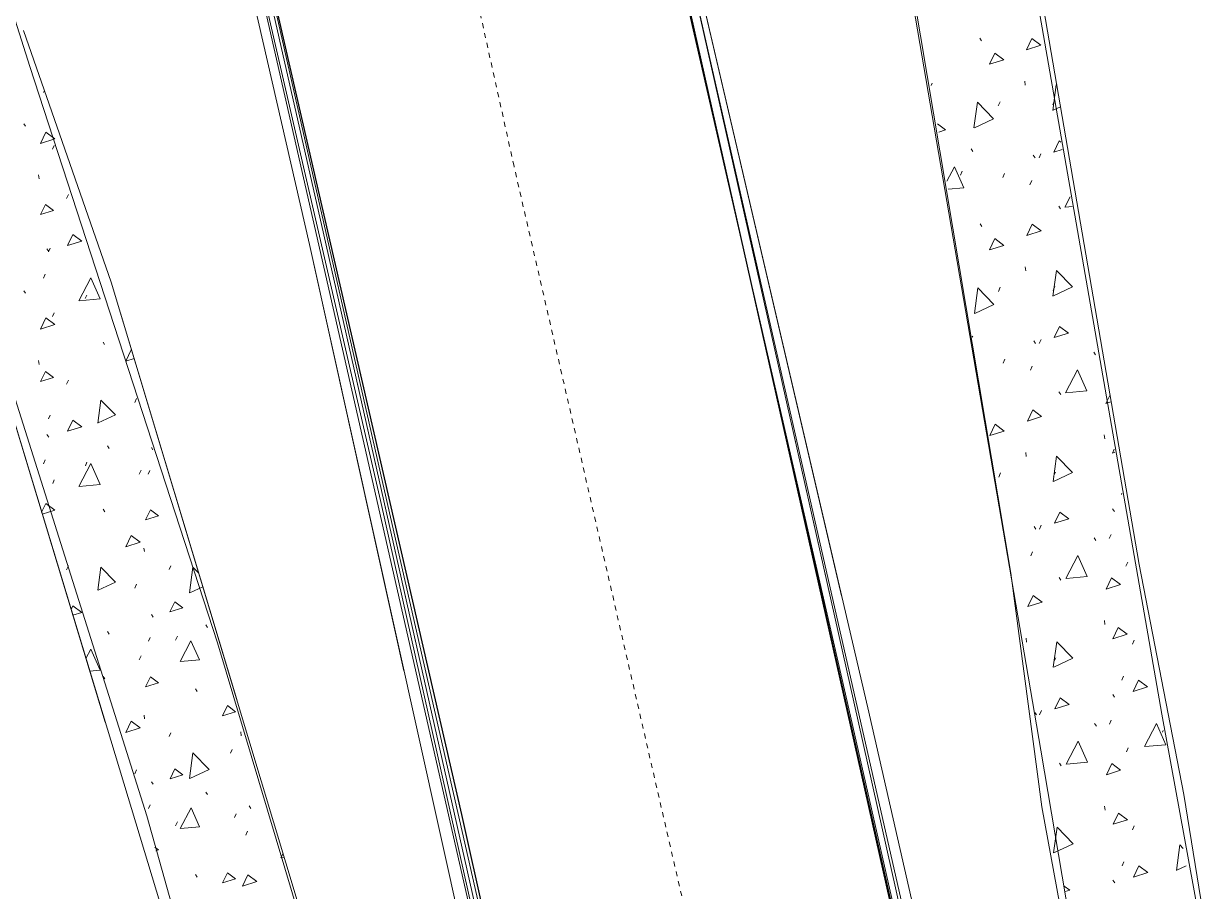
# Model space of a CAD drawing. Header units: metres. Extents: x -703672 to 3951284, y -4124475 to 4104628.
# Drawn here: x 327606.78 to 327630.04, y 4104278.28 to 4104295.46 of the extents above; entities that cross this region are included whole.
import ezdxf

# ---------------------------------------------------------------- set-up
doc = ezdxf.new("R2010")
doc.units = ezdxf.units.M
doc.header["$MEASUREMENT"] = 0
doc.linetypes.add('DGN Style 4', pattern=[0.014126028800000004, 0.007063014400000002, -0.003531507200000001, 0, -0.003531507200000001])
doc.layers.add('ra', color=7, linetype='Continuous')
for name, color, linetype, lineweight in [('V-ANNO-PATT', 9, 'Continuous', 0), ('V-ROAD-ASPH', 9, 'Continuous', 0), ('V-ROAD-CURB', 6, 'Continuous', 0), ('V-SITE-FENC', 251, 'FENCE', 0), ('V-SITE-WALK', 7, 'Continuous', 0), ('V-TOPO-BKLN', 7, 'DGN Style 4', 0)]:
    doc.layers.add(name, color=color, linetype=linetype, lineweight=lineweight)
doc.linetypes.add('FENCE', pattern='A,0.1,-0.01302,[7,dgnlstyle-tsaec.shx,S=0.0001240079365079365,R=0,X=0,Y=0],-0.01302', length=0.12604)

msp = doc.modelspace()

# ---------------------------------------------------------------- linework, layer by layer
at = {"layer": 'ra'}
for p, q in [((327613.0814725194, 4104326.439607608, 12.32), (327624.3579322091, 4104276.154470859, 10.1)), ((327615.4579388199, 4104279.803079179, 10.39), (327605.036328639, 4104325.238098165, 12.36)), ((327624.6202810477, 4104238.965655241, 9.1), (327615.4579388199, 4104279.803079179, 10.39))]:
    msp.add_line(p, q, dxfattribs=at)
at = {"layer": 'V-ANNO-PATT'}
for p, q in [((327625.7061838278, 4104295.1743145, 8.579186820339956), (327625.7415635641, 4104295.12102512, 8.576079363578714)), ((327624.745217316, 4104294.236292591, 8.790682714953043), (327624.7643028511, 4104294.279551543, 8.788538698985661)), ((327626.5996815045, 4104294.322584247, 8.490776537555604), (327626.60870715, 4104294.242700167, 8.49131652514319)), ((327607.1806486414, 4104294.094165166, 8.679124013196798), (327607.1986465233, 4104294.134610567, 8.678971882484333)), ((327607.1806486414, 4104294.094165166, 8.679124013196798), (327607.1986465233, 4104294.134610567, 8.678971882484333)), ((327626.0744225004, 4104293.835487416, 8.684904700858226), (327626.1098147217, 4104293.915480954, 8.680931718200952)), ((327627.1506627251, 4104293.851378157, 8.43517172583698), (327627.1739531479, 4104293.904500174, 8.431352820656997)), ((327606.7895902483, 4104293.480079466, 8.739656757579013), (327606.8215384452, 4104293.432113789, 8.740384691722355)), ((327607.3580683895, 4104292.972975164, 8.75726402129559), (327607.3900374337, 4104293.044878684, 8.759603607636826)), ((327625.5341073957, 4104292.979356579, 8.74090135703208), (327625.5695408199, 4104292.926060884, 8.738625090092661)), ((327626.7660803584, 4104292.857276278, 8.500582030327664), (327626.8015594043, 4104292.803986899, 8.497462843771757)), ((327626.8808133315, 4104292.805570617, 8.630767609687396), (327626.9162056583, 4104292.885464163, 8.626795893648264)), ((327607.0838608869, 4104292.46976996, 8.683360173318839), (327607.092761428, 4104292.389870195, 8.683527650085793)), ((327607.0838608869, 4104292.46976996, 8.683360173318839), (327607.092761428, 4104292.389870195, 8.683527650085793)), ((327625.3244441165, 4104292.457555941, 8.67889467128677), (327625.3596112771, 4104292.53744002, 8.673134925076681)), ((327626.1644152672, 4104292.415902097, 8.695504285769061), (327626.1998075941, 4104292.495795642, 8.69153256972993)), ((327626.7006154146, 4104292.272092903, 8.520079181873783), (327626.7357823411, 4104292.352076963, 8.51431745326154)), ((327607.6375618338, 4104291.99847135, 8.682847938499144), (327607.6730610931, 4104292.078471115, 8.682547327916623)), ((327607.6375618338, 4104291.99847135, 8.682847938499144), (327607.6730610931, 4104292.078471115, 8.682547327916623)), ((327627.2712727311, 4104291.847648003, 8.610411751806062), (327627.3067061553, 4104291.794352308, 8.608135484866644)), ((327625.7147894722, 4104291.49974683, 8.652046046293883), (327625.7501692084, 4104291.44645745, 8.64893858953264)), ((327607.2479708089, 4104291.004174285, 8.686429649806342), (327607.2835710371, 4104290.950874443, 8.686452588518613)), ((327607.2479708089, 4104291.004174285, 8.686429649806342), (327607.2835710371, 4104290.950874443, 8.686452588518613)), ((327607.2793916586, 4104290.943118083, 8.726607662039257), (327607.3113606508, 4104291.015111595, 8.728948455429602)), ((327607.1806753664, 4104290.418876013, 8.688053051113172), (327607.2162746253, 4104290.498875776, 8.687752141226895)), ((327607.1806753664, 4104290.418876013, 8.688053051113172), (327607.2162746253, 4104290.498875776, 8.687752141226895)), ((327626.6082871488, 4104290.648016577, 8.56363576350953), (327626.6173127943, 4104290.568132497, 8.564175751097117)), ((327627.1592683695, 4104290.176810486, 8.508030951790914), (327627.1943359863, 4104290.256794546, 8.50228095297333)), ((327606.7914960467, 4104290.172607518, 8.695294081889145), (327606.8234442436, 4104290.12464184, 8.696022016032487)), ((327608.0065455709, 4104290.016201612, 8.74539028196444), (327608.038514615, 4104290.088105132, 8.747729868305683)), ((327626.0783061546, 4104290.160484299, 8.731456717536851), (327626.1136983758, 4104290.240477837, 8.727483734879577)), ((327607.359974188, 4104289.665503214, 8.712901345605722), (327607.3919432322, 4104289.737406734, 8.715240931946958)), ((327608.35843823, 4104289.1540793, 8.748922544401879), (327608.3903864269, 4104289.106113623, 8.74965047854522)), ((327625.5593683075, 4104289.272199758, 8.78608008434314), (327625.5734244741, 4104289.251057766, 8.785177106771286)), ((327626.7746860028, 4104289.182708608, 8.573441256281583), (327626.8101650486, 4104289.129419228, 8.570322069725684)), ((327626.8846969857, 4104289.1305675, 8.677319626366021), (327626.9200893125, 4104289.210461046, 8.67334791032689)), ((327627.963157532, 4104288.95675364, 8.437609681433415), (327627.9985372681, 4104288.903464261, 8.434502224672173)), ((327607.0838876119, 4104288.794480806, 8.692289211235213), (327607.092788153, 4104288.714581042, 8.692456688002167)), ((327607.0838876119, 4104288.794480806, 8.692289211235213), (327607.092788153, 4104288.714581042, 8.692456688002167)), ((327626.1682989214, 4104288.740898979, 8.74205630244768), (327626.2036912482, 4104288.820792524, 8.738084586408554)), ((327626.709221059, 4104288.597525233, 8.592938407827702), (327626.7443879854, 4104288.677509292, 8.587176679215474)), ((327607.6375885589, 4104288.323182197, 8.691776976415518), (327607.6730878181, 4104288.403181961, 8.691476365832997)), ((327607.6375885589, 4104288.323182197, 8.691776976415518), (327607.6730878181, 4104288.403181961, 8.691476365832997)), ((327627.2751563852, 4104288.172644885, 8.656963768484687), (327627.3105898094, 4104288.11934919, 8.654687501545261)), ((327608.9872851609, 4104287.959083272, 8.68862184430209), (327609.0228844198, 4104288.039083036, 8.688320934415813)), ((327608.9872851609, 4104287.959083272, 8.68862184430209), (327609.0228844198, 4104288.039083036, 8.688320934415813)), ((327607.2812974571, 4104287.635646134, 8.682244986349396), (327607.3132664493, 4104287.707639646, 8.684585779739734)), ((327607.247997534, 4104287.328885132, 8.695358687722717), (327607.2835977621, 4104287.27558529, 8.695381626434987)), ((327607.247997534, 4104287.328885132, 8.695358687722717), (327607.2835977621, 4104287.27558529, 8.695381626434987)), ((327628.1706488336, 4104287.320813699, 8.593121727659991), (327628.1796024523, 4104287.240920153, 8.593393833522398)), ((327608.4441938195, 4104287.102885799, 8.692327476813773), (327608.479694048, 4104287.049585956, 8.6923507148298)), ((327608.4441938195, 4104287.102885799, 8.692327476813773), (327608.479694048, 4104287.049585956, 8.6923507148298)), ((327609.3143793631, 4104287.06851724, 8.761964311537525), (327609.346417477, 4104287.020551563, 8.762696108473307)), ((327607.1807020915, 4104286.74358686, 8.696982089029554), (327607.2163013504, 4104286.823586623, 8.696681179143269)), ((327607.1807020915, 4104286.74358686, 8.696982089029554), (327607.2163013504, 4104286.823586623, 8.696681179143269)), ((327608.0084513694, 4104286.708729662, 8.701027606274572), (327608.0404204136, 4104286.780633182, 8.703367192615815)), ((327626.6168927932, 4104286.973448906, 8.636494989463458), (327626.6259184388, 4104286.893564826, 8.637034977051044)), ((327609.0760950866, 4104286.539387462, 8.691805183760842), (327609.1116943462, 4104286.619287226, 8.691504516821752)), ((327609.0760950866, 4104286.539387462, 8.691805183760842), (327609.1116943462, 4104286.619287226, 8.691504516821752)), ((327609.2541686802, 4104286.541794706, 8.752299793826012), (327609.2861376724, 4104286.613788217, 8.75464058721635)), ((327626.0821898087, 4104286.485481181, 8.778008734215469), (327626.11758203, 4104286.565474719, 8.774035751558195)), ((327627.1678740138, 4104286.502242816, 8.580890177744834), (327627.2029416306, 4104286.582226876, 8.575140178927256)), ((327607.3618799865, 4104286.358031265, 8.668538669915861), (327607.3938490306, 4104286.429934785, 8.67087825625709)), ((327628.5091092555, 4104286.138215365, 8.429791065456875), (327628.520106162, 4104286.163226855, 8.42798933874191)), ((327608.3603440285, 4104285.846607351, 8.704559868712018), (327608.3922922254, 4104285.798641674, 8.705287802855352)), ((327628.3357294215, 4104285.855332086, 8.598042451056472), (327628.3712624995, 4104285.802036393, 8.595757870386315)), ((327626.7832916472, 4104285.508140937, 8.646300482235517), (327626.818770693, 4104285.454851558, 8.64318129567961)), ((327626.8885806398, 4104285.455564382, 8.723871643044639), (327626.9239729667, 4104285.535457927, 8.719899927005514)), ((327627.9717631763, 4104285.282185969, 8.510468907387342), (327628.0071429125, 4104285.22889659, 8.5073614506261)), ((327628.2692808881, 4104285.270079366, 8.611051107842542), (327628.3046731093, 4104285.350072904, 8.607078125185268)), ((327609.1679712801, 4104285.079966437, 8.728953305114068), (327609.1760153304, 4104285.008062917, 8.728332661407556)), ((327626.7178267033, 4104284.922957563, 8.66579763378163), (327626.7529936298, 4104285.002941622, 8.660035905169394)), ((327607.637615284, 4104284.647893044, 8.7007060143319), (327607.6731145433, 4104284.727892808, 8.700405403749372)), ((327607.637615284, 4104284.647893044, 8.7007060143319), (327607.6731145433, 4104284.727892808, 8.700405403749372)), ((327609.6660864657, 4104284.655834658, 8.744652764417602), (327609.6979655409, 4104284.72782817, 8.7469896950155)), ((327628.6006204488, 4104284.718798251, 8.447519171022343), (327628.6357876094, 4104284.79868233, 8.441759424812247)), ((327627.2790400393, 4104284.497641767, 8.703515785163304), (327627.3144734635, 4104284.444346072, 8.701239518223886)), ((327608.987311886, 4104284.283794119, 8.697550882218472), (327609.0229111449, 4104284.363793883, 8.697249972332187)), ((327608.987311886, 4104284.283794119, 8.697550882218472), (327609.0229111449, 4104284.363793883, 8.697249972332187)), ((327609.3162851616, 4104283.761045291, 8.717601635847657), (327609.3483232756, 4104283.713079613, 8.718333432783439)), ((327610.3919903007, 4104283.55766362, 8.761080428012832), (327610.4239384976, 4104283.509697941, 8.761808362156167)), ((327628.1745324878, 4104283.645810581, 8.639673744338609), (327628.1834861064, 4104283.565917035, 8.639945850201023)), ((327608.4442205445, 4104283.427596646, 8.701256514730147), (327608.4797207731, 4104283.374296803, 8.701279752746174)), ((327608.4442205445, 4104283.427596646, 8.701256514730147), (327608.4797207731, 4104283.374296803, 8.701279752746174)), ((327609.2560744787, 4104283.234322757, 8.707937118136144), (327609.2880434709, 4104283.306316269, 8.710277911526482)), ((327609.7954157561, 4104283.253797159, 8.697634564565945), (327609.8310150157, 4104283.333696923, 8.697333897626855)), ((327609.7954157561, 4104283.253797159, 8.697634564565945), (327609.8310150157, 4104283.333696923, 8.697333897626855)), ((327626.6254984376, 4104283.298881236, 8.709354215417385), (327626.634524083, 4104283.218997156, 8.709894203004971)), ((327628.7268136528, 4104283.174548652, 8.599610188580158), (327628.7621062202, 4104283.254542189, 8.595645519653615)), ((327609.0761218116, 4104282.864098308, 8.700734221677223), (327609.1117210712, 4104282.943998072, 8.700433554738126)), ((327609.0761218116, 4104282.864098308, 8.700734221677223), (327609.1117210712, 4104282.943998072, 8.700433554738126)), ((327627.1764796581, 4104282.827675145, 8.653749403698761), (327627.211547275, 4104282.907659205, 8.647999404881183)), ((327608.362249827, 4104282.539135402, 8.66019719302215), (327608.3941980238, 4104282.491169726, 8.660925127165484)), ((327628.5177148998, 4104282.463647695, 8.502650291410795), (327628.5528818264, 4104282.543631755, 8.49688856279856)), ((327610.1862209718, 4104282.295799985, 8.698792319520265), (327610.2217212003, 4104282.242500142, 8.698815557536292)), ((327610.1862209718, 4104282.295799985, 8.698792319520265), (327610.2217212003, 4104282.242500142, 8.698815557536292)), ((327628.3396130756, 4104282.180328968, 8.64459446773509), (327628.3751461537, 4104282.127033275, 8.64230988706494)), ((327609.1698770784, 4104281.772494488, 8.6845906294242), (327609.1779211288, 4104281.700590969, 8.683969985717688)), ((327626.7990847137, 4104281.82277779, 8.71852781659863), (327626.8273763373, 4104281.780283887, 8.716040521633538)), ((327626.8924642939, 4104281.780561264, 8.770423659723264), (327626.9278566208, 4104281.860454809, 8.766451943684132)), ((327628.2731645423, 4104281.595076248, 8.657603124521167), (327628.3085567635, 4104281.675069786, 8.653630141863893)), ((327609.6679922641, 4104281.348362708, 8.700290088727733), (327609.6998713394, 4104281.420356221, 8.70262701932564)), ((327611.0839231455, 4104281.443902499, 8.698175136763169), (327611.0928236866, 4104281.364002735, 8.698342613530123)), ((327627.9803688207, 4104281.607618299, 8.583328133341269), (327628.0157485568, 4104281.554328919, 8.580220676580026)), ((327629.3226481237, 4104281.43385293, 8.428280562855718), (327629.3363073749, 4104281.464880647, 8.42604342402182)), ((327610.881791711, 4104281.020702235, 8.748031332473076), (327610.9137607032, 4104281.092695748, 8.750372125863414)), ((327628.6092260931, 4104281.04423058, 8.52037839697627), (327628.6443932538, 4104281.124114659, 8.514618650766181)), ((327627.2829236935, 4104280.822638649, 8.75006780184193), (327627.3183571177, 4104280.769342954, 8.747791534902504)), ((327608.9873386111, 4104280.608504965, 8.706479920134846), (327609.0229378699, 4104280.688504728, 8.706179010248562)), ((327609.31819096, 4104280.453573342, 8.673238960157796), (327609.350229074, 4104280.405607664, 8.67397075709357)), ((327610.3938960991, 4104280.25019167, 8.716717752322964), (327610.425844296, 4104280.202225992, 8.717445686466299)), ((327609.2579802771, 4104279.926850807, 8.663574442446283), (327609.2899492694, 4104279.998844319, 8.665915235836621)), ((327610.9623742405, 4104279.743087367, 8.734325016039541), (327610.9943432845, 4104279.814990887, 8.736664602380777)), ((327611.2480330676, 4104279.978306824, 8.701244613250672), (327611.2836332957, 4104279.925006982, 8.701267551962943)), ((327628.1784161419, 4104279.970807462, 8.686225761017234), (327628.1873697605, 4104279.890913917, 8.686497866879648)), ((327609.7954424812, 4104279.578508005, 8.706563602482326), (327609.8310417407, 4104279.658407769, 8.70626293554323)), ((327628.7306973069, 4104279.499545533, 8.646162205258783), (327628.7659898744, 4104279.579539071, 8.64219753633224)), ((327611.1807376251, 4104279.393008552, 8.70286801455751), (327611.2163368839, 4104279.473008316, 8.702567104671232)), ((327628.5263205442, 4104278.789080024, 8.575509517364722), (327628.5614874706, 4104278.869064083, 8.569747788752487)), ((327610.1862476969, 4104278.620510832, 8.707721357436647), (327610.2217479254, 4104278.567210989, 8.707744595452674)), ((327628.3434967298, 4104278.50532585, 8.691146484413714), (327628.3790298078, 4104278.452030156, 8.688861903743557))]:
    msp.add_line(p, q, dxfattribs=at)
at = {"layer": 'V-ANNO-PATT', "extrusion": (0.1172745741759393, 0.01996182246846937, 0.9928988870451965), "elevation": 120359.8950747073, "flags": 128}
msp.add_lwpolyline([(3991123.690372431, -1004500.561094566), (3991123.891520857, -1004500.703100063), (3991123.730587624, -1004500.85601996), (3991123.690372431, -1004500.561094566)], dxfattribs=at)
at = {"layer": 'V-ANNO-PATT', "extrusion": (0.08313059167302338, 0.01271018280091568, 0.9964576037048744), "flags": 128}
for points, elevation in [([(4007630.723514198, -940831.1650630425), (4007630.92694129, -940831.3037845922), (4007630.768511607, -940831.459296765), (4007630.723514198, -940831.1650630425)], 79410.72847129553), ([(4007627.090139978, -940830.6115091866), (4007627.293567072, -940830.7502307361), (4007627.135137389, -940830.9057429084), (4007627.090139978, -940830.6115091866)], 79410.72847129556), ([(4007623.45676576, -940830.0579553294), (4007623.660192852, -940830.196676879), (4007623.50176317, -940830.352189051), (4007623.45676576, -940830.0579553294)], 79410.72847129565)]:
    msp.add_lwpolyline(points, dxfattribs=dict(at, elevation=elevation))
at = {"layer": 'V-ANNO-PATT', "extrusion": (0.08313059195534774, 0.01271018276430311, 0.9964576036817882), "elevation": 79410.72841352364, "flags": 128}
msp.add_lwpolyline([(4007629.632217099, -940832.2655949777), (4007630.123324555, -940832.4116288053), (4007630.112977487, -940832.4189863504)], dxfattribs=at)
at = {"layer": 'V-ANNO-PATT', "extrusion": (0.1172745741339666, 0.01996182252911126, 0.9928988870489348), "elevation": 120359.895309848, "flags": 128}
msp.add_lwpolyline([(3991122.338376695, -1004499.269122733), (3991122.827048876, -1004499.423109453), (3991122.45024844, -1004499.681937562), (3991122.339951614, -1004499.277806605)], dxfattribs=at)
at = {"layer": 'V-ANNO-PATT', "extrusion": (0.07322656518947332, 0.03405764090735253, 0.9967336390663143), "elevation": 163782.141594139, "flags": 128}
msp.add_lwpolyline([(3583307.270560929, -2021299.525366972), (3583307.27056093, -2021299.366664373)], dxfattribs=at)
at = {"layer": 'V-ANNO-PATT', "extrusion": (0.002993028738320731, 0.002429482743647105, 0.9999925696686801), "flags": 128}
for points, elevation in [([(327605.6251709826, 4104278.574890323), (327605.7316709827, 4104278.796890323), (327605.9092709827, 4104278.663690322), (327605.6251709826, 4104278.574890323)], 10960.52844271304), ([(327605.6251709826, 4104278.574890323), (327605.7316709827, 4104278.796890323), (327605.9092709827, 4104278.663690322), (327605.6251709826, 4104278.574890323)], 10960.52844271304), ([(327605.6251709826, 4104274.899590322), (327605.7316709827, 4104275.121590321), (327605.9092709826, 4104274.988390324), (327605.6251709826, 4104274.899590322)], 10960.52844271303), ([(327605.6251709826, 4104274.899590322), (327605.7316709827, 4104275.121590321), (327605.9092709826, 4104274.988390324), (327605.6251709826, 4104274.899590322)], 10960.52844271303), ([(327609.6251709827, 4104263.87369032), (327609.7316709828, 4104264.09569032), (327609.9092709825, 4104263.962490322), (327609.6251709827, 4104263.87369032)], 10960.52844271296)]:
    msp.add_lwpolyline(points, dxfattribs=dict(at, elevation=elevation))
at = {"layer": 'V-ANNO-PATT', "extrusion": (0.08313059173890466, 0.01271018284923879, 0.9964576036987617), "elevation": 79410.72869121199, "flags": 128}
msp.add_lwpolyline([(4007629.712198105, -940829.9674574777), (4007629.568167845, -940830.1088353944), (4007629.546836271, -940829.9692566994)], dxfattribs=at)
at = {"layer": 'V-ANNO-PATT', "extrusion": (0.1172745737439035, 0.01996182271725987, 0.9928988870912236), "elevation": 120359.89595427, "flags": 128}
msp.add_lwpolyline([(3991121.601843672, -1004500.7635205), (3991121.802975433, -1004500.9056246), (3991121.770551871, -1004500.936433699)], dxfattribs=at)
at = {"layer": 'V-ANNO-PATT', "extrusion": (0.1124328727861603, 0.03539355148617817, 0.9930287738178822), "elevation": 182109.9593839248, "flags": 128}
msp.add_lwpolyline([(3816519.699830026, -1534136.177051004), (3816519.699830025, -1534136.002013218)], dxfattribs=at)
at = {"layer": 'V-ANNO-PATT', "extrusion": (0.08313059172745503, 0.01271018281313185, 0.9964576037001777), "elevation": 79410.72853926745, "flags": 128}
msp.add_lwpolyline([(4007628.560251496, -940829.9783840207), (4007628.822994345, -940830.173286178), (4007628.382365047, -940830.2948072146), (4007628.403275143, -940829.9800920037)], dxfattribs=at)
at = {"layer": 'V-ANNO-PATT', "extrusion": (-0.04291604861605498, -0.01342402664955421, 0.9989884925662039), "elevation": -69147.0031466535, "flags": 128}
msp.add_lwpolyline([(-3819330.766623528, 1536381.407002284), (-3819330.928741592, 1536381.558081722), (-3819330.766644283, 1536381.674891406), (-3819330.766623528, 1536381.407002284)], dxfattribs=at)
at = {"layer": 'V-ANNO-PATT', "extrusion": (0.03359600394804045, 0.06415116557090268, 0.9973745216690759), "elevation": 274310.5008225337, "flags": 128}
msp.add_lwpolyline([(1613873.675390857, -3777924.910545948), (1613873.675390858, -3777925.140197481)], dxfattribs=at)
at = {"layer": 'V-ANNO-PATT', "extrusion": (0.1181235712446088, 0.01011629394425539, 0.9929473714720501), "elevation": 80229.1279213259, "flags": 128}
msp.add_lwpolyline([(4061366.477453699, -671875.6781955227), (4061366.477453697, -671875.546023625)], dxfattribs=at)
at = {"layer": 'V-ANNO-PATT', "extrusion": (0.1172745742755571, 0.01996182241454449, 0.9928988870345142), "elevation": 120359.8948860213, "flags": 128}
msp.add_lwpolyline([(3991120.067057033, -1004499.946294695), (3991120.268205459, -1004500.088300193), (3991120.107272227, -1004500.241220089), (3991120.067057033, -1004499.946294695)], dxfattribs=at)
at = {"layer": 'V-ANNO-PATT', "extrusion": (0.00299302874585176, 0.002429482739772969, 0.9999925696686669), "elevation": 10960.52842927967, "flags": 128}
for points in [[(327606.1618709753, 4104276.550190356), (327606.2684709753, 4104276.772190355), (327606.4460709754, 4104276.638990356), (327606.1618709753, 4104276.550190356)], [(327606.1618709753, 4104276.550190356), (327606.2684709753, 4104276.772190355), (327606.4460709754, 4104276.638990356), (327606.1618709753, 4104276.550190356)], [(327606.1618709753, 4104272.874890355), (327606.2684709753, 4104273.096890356), (327606.4460709754, 4104272.963690356), (327606.1618709753, 4104272.874890355)], [(327606.1618709753, 4104272.874890355), (327606.2684709753, 4104273.096890356), (327606.4460709754, 4104272.963690356), (327606.1618709753, 4104272.874890355)]]:
    msp.add_lwpolyline(points, dxfattribs=at)
at = {"layer": 'V-ANNO-PATT', "extrusion": (0.08313059170457279, 0.0127101827992033, 0.9964576037022641), "flags": 128}
for points, elevation in [([(4007625.998030012, -940831.7154985), (4007626.489137468, -940831.8615323282), (4007626.116588228, -940832.1264429246), (4007625.99974569, -940831.7241556623)], 79410.72847460376), ([(4007622.364655793, -940831.1619446434), (4007622.855763249, -940831.3079784713), (4007622.483214008, -940831.572889068), (4007622.36637147, -940831.1706018054)], 79410.72847460376), ([(4007618.731281575, -940830.6083907875), (4007619.222389028, -940830.7544246144), (4007618.849839787, -940831.0193352109), (4007618.73299725, -940830.6170479492)], 79410.72847460388), ([(4007615.097907354, -940830.0548369308), (4007615.589014808, -940830.200870759), (4007615.216465568, -940830.465781355), (4007615.099623031, -940830.0634940931)], 79410.72847460394)]:
    msp.add_lwpolyline(points, dxfattribs=dict(at, elevation=elevation))
at = {"layer": 'V-ANNO-PATT', "extrusion": (0.002993028746128011, 0.002429482739413737, 0.9999925696686671), "elevation": 10960.52842789579, "flags": 128}
for points in [[(327606.3838709748, 4104275.459090361), (327606.6236709747, 4104275.911890361), (327606.8101709748, 4104275.494590361), (327606.3927709749, 4104275.459090361)], [(327606.3838709748, 4104275.459090361), (327606.6236709747, 4104275.911890361), (327606.8101709748, 4104275.494590361), (327606.3927709749, 4104275.459090361)], [(327606.3838709748, 4104271.783790361), (327606.6236709749, 4104272.236590361), (327606.8101709748, 4104271.81929036), (327606.3927709749, 4104271.783790361)], [(327606.3838709748, 4104271.783790361), (327606.6236709749, 4104272.236590361), (327606.8101709748, 4104271.81929036), (327606.3927709749, 4104271.783790361)]]:
    msp.add_lwpolyline(points, dxfattribs=at)
at = {"layer": 'V-ANNO-PATT', "extrusion": (0.117274574102142, 0.0199618225361228, 0.9928988870525526), "elevation": 120359.8953281987, "flags": 128}
msp.add_lwpolyline([(3991118.714362849, -1004498.657073152), (3991119.203035031, -1004498.811059872), (3991118.826234593, -1004499.069887982), (3991118.715937767, -1004498.665757024)], dxfattribs=at)
at = {"layer": 'V-ANNO-PATT', "extrusion": (0.1172745741790088, 0.01996182249324362, 0.9928988870443357), "elevation": 120359.8951773938, "flags": 128}
msp.add_lwpolyline([(3991117.980433029, -1004500.141223065), (3991118.181564789, -1004500.283327164), (3991118.020631556, -1004500.436247061), (3991117.980433029, -1004500.141223065)], dxfattribs=at)
at = {"layer": 'V-ANNO-PATT', "extrusion": (0.002993028769832539, 0.002429482728523429, 0.9999925696686225), "elevation": 10960.52839096463, "flags": 128}
msp.add_lwpolyline([(327607.3180709513, 4104274.264790456), (327607.4245709512, 4104274.486790456), (327607.4307969642, 4104274.482120946)], dxfattribs=at)
msp.add_lwpolyline([(327607.3180709513, 4104274.264790456), (327607.4245709512, 4104274.486790456), (327607.4307969642, 4104274.482120946)], dxfattribs=at)
at = {"layer": 'V-ANNO-PATT', "extrusion": (0.003418434123969964, 0.001068490333972351, 0.9999935862977054), "elevation": 5513.989126714458, "flags": 128}
msp.add_lwpolyline([(327607.0304085231, 4104285.282796166), (327606.867607912, 4104285.231910364)], dxfattribs=at)
msp.add_lwpolyline([(327607.0304085231, 4104285.282796166), (327606.867607912, 4104285.231910364)], dxfattribs=at)
at = {"layer": 'V-ANNO-PATT', "extrusion": (-0.04291604856214814, -0.01342402674529857, 0.9989884925672332), "elevation": -69147.00352195602, "flags": 128}
msp.add_lwpolyline([(-3819327.60573047, 1536380.429552619), (-3819327.767848533, 1536380.580632058), (-3819327.605751222, 1536380.697441743), (-3819327.60573047, 1536380.429552619)], dxfattribs=at)
at = {"layer": 'V-ANNO-PATT', "extrusion": (0.1172745741178644, 0.01996182257121616, 0.9928988870499901), "elevation": 120359.895477383, "flags": 128}
msp.add_lwpolyline([(3991116.866853871, -1004500.181203279), (3991117.273361653, -1004500.493105994), (3991116.830817766, -1004500.607458295), (3991116.865370753, -1004500.189978834)], dxfattribs=at)
at = {"layer": 'V-ANNO-PATT', "extrusion": (-0.04291604865754999, -0.01342402670199809, 0.9989884925637167), "elevation": -69147.0033754928, "flags": 128}
msp.add_lwpolyline([(-3819326.486268888, 1536381.257559532), (-3819326.903332327, 1536381.454265254), (-3819326.535863129, 1536381.639285638), (-3819326.486618008, 1536381.265494834)], dxfattribs=at)
at = {"layer": 'V-ANNO-PATT', "extrusion": (0.0204001034595278, 0.04276295840889414, 0.9988769519650356), "elevation": 182203.7165540478, "flags": 128}
msp.add_lwpolyline([(1471464.889849721, -3841108.255832436), (1471464.88984972, -3841108.430366033)], dxfattribs=at)
at = {"layer": 'V-ANNO-PATT', "extrusion": (0.07931821480878144, 0.0248845407457585, 0.9965386999165766), "elevation": 128128.7574918395, "flags": 128}
msp.add_lwpolyline([(3818012.686544681, -1535865.296475971), (3818012.68654468, -1535865.194702376)], dxfattribs=at)
at = {"layer": 'V-ANNO-PATT', "extrusion": (0.1172745740959636, 0.01996182251938312, 0.9928988870536188), "elevation": 120359.8952574699, "flags": 128}
msp.add_lwpolyline([(3991116.442012158, -1004499.338299325), (3991116.643160584, -1004499.480304823), (3991116.48222735, -1004499.63322472), (3991116.442012158, -1004499.338299325)], dxfattribs=at)
at = {"layer": 'V-ANNO-PATT', "extrusion": (0.02939519311045175, 0.06199280486323582, 0.9976436311465072), "elevation": 264075.3729483338, "flags": 128}
msp.add_lwpolyline([(1462429.292028809, -3839801.627008589), (1462429.292028809, -3839801.710910092)], dxfattribs=at)
at = {"layer": 'V-ANNO-PATT', "extrusion": (0.1124277657740627, 0.03540441167596299, 0.9930289648932359), "elevation": 182152.7619242398, "flags": 128}
msp.add_lwpolyline([(3816357.774027024, -1534518.046188275), (3816357.774027025, -1534517.99712688)], dxfattribs=at)
at = {"layer": 'V-ANNO-PATT', "extrusion": (0.002993028736565644, 0.002429482741306962, 0.999992569668691), "elevation": 10960.52843253341, "flags": 128}
msp.add_lwpolyline([(327605.6493614953, 4104271.274715635), (327605.7316709842, 4104271.446290345), (327605.9092709839, 4104271.313090345), (327605.6612177912, 4104271.23555735)], dxfattribs=at)
msp.add_lwpolyline([(327605.6493614953, 4104271.274715635), (327605.7316709842, 4104271.446290345), (327605.9092709839, 4104271.313090345), (327605.6612177912, 4104271.23555735)], dxfattribs=at)
at = {"layer": 'V-ANNO-PATT', "extrusion": (-0.04291604861004555, -0.01342402674093622, 0.9989884925652341), "elevation": -69147.0035197432, "flags": 128}
msp.add_lwpolyline([(-3819324.375160187, 1536381.593697104), (-3819324.537278249, 1536381.744776541), (-3819324.37518094, 1536381.861586226), (-3819324.375160187, 1536381.593697104)], dxfattribs=at)
at = {"layer": 'V-ANNO-PATT', "extrusion": (0.1172745741694484, 0.01996182264879656, 0.9928988870423376), "elevation": 120359.8958126954, "flags": 128}
msp.add_lwpolyline([(3991114.355205621, -1004499.533921321), (3991114.556337379, -1004499.67602542), (3991114.395404148, -1004499.828945317), (3991114.355205621, -1004499.533921321)], dxfattribs=at)
at = {"layer": 'V-ANNO-PATT', "extrusion": (0.002993028745998282, 0.002429482739957408, 0.999992569668666), "elevation": 10960.52843008465, "flags": 128}
for points in [[(327607.3180709751, 4104270.589490355), (327607.4245709753, 4104270.811490355), (327607.6021709752, 4104270.678290355), (327607.3180709751, 4104270.589490355)], [(327607.3180709751, 4104270.589490355), (327607.4245709753, 4104270.811490355), (327607.6021709752, 4104270.678290355), (327607.3180709751, 4104270.589490355)], [(327607.3180709751, 4104266.914190354), (327607.4245709753, 4104267.136190353), (327607.6021709752, 4104267.002990352), (327607.3180709751, 4104266.914190354)]]:
    msp.add_lwpolyline(points, dxfattribs=at)
at = {"layer": 'V-ANNO-PATT', "extrusion": (0.1172745740836949, 0.01996182255582579, 0.9928988870543355), "elevation": 120359.8954030215, "flags": 128}
msp.add_lwpolyline([(3991113.243024486, -1004499.568431881), (3991113.649532269, -1004499.880334596), (3991113.206988381, -1004499.994686898), (3991113.241541368, -1004499.577207436)], dxfattribs=at)
at = {"layer": 'V-ANNO-PATT', "extrusion": (-0.04291604869797602, -0.0134240267008869, 0.9989884925619948), "elevation": -69147.00338417606, "flags": 128}
msp.add_lwpolyline([(-3819323.329500575, 1536380.269872551), (-3819323.746564012, 1536380.466578272), (-3819323.379094814, 1536380.651598658), (-3819323.329849694, 1536380.277807854)], dxfattribs=at)
at = {"layer": 'V-ANNO-PATT', "extrusion": (0.002993028750376905, 0.002429482737636187, 0.9999925696686586), "elevation": 10960.52842199219, "flags": 128}
msp.add_lwpolyline([(327608.5742709704, 4104269.676090372), (327608.6446709706, 4104270.183590372), (327608.7597587756, 4104270.064738688)], dxfattribs=at)
msp.add_lwpolyline([(327608.5742709704, 4104269.676090372), (327608.6446709706, 4104270.183590372), (327608.7597587756, 4104270.064738688)], dxfattribs=at)
at = {"layer": 'V-ANNO-PATT', "extrusion": (0.08313059169699821, 0.01271018283303596, 0.9964576037024646), "flags": 128}
for points, elevation in [([(4007620.103151342, -940831.8821269146), (4007620.306578435, -940832.020848464), (4007620.148148752, -940832.1763606365), (4007620.103151342, -940831.8821269146)], 79410.7286109812), ([(4007616.469777124, -940831.3285730566), (4007616.673204214, -940831.467294606), (4007616.514774534, -940831.6228067785), (4007616.469777124, -940831.3285730566)], 79410.7286109811)]:
    msp.add_lwpolyline(points, dxfattribs=dict(at, elevation=elevation))
at = {"layer": 'V-ANNO-PATT', "extrusion": (0.003390787044981739, 0.001570956390114613, 0.999993017305239), "elevation": 7567.201931893293, "flags": 128}
msp.add_lwpolyline([(327608.420518955, 4104277.490959983), (327608.1631782633, 4104277.371734515)], dxfattribs=at)
msp.add_lwpolyline([(327608.420518955, 4104277.490959983), (327608.1631782633, 4104277.371734515)], dxfattribs=at)
at = {"layer": 'V-ANNO-PATT', "extrusion": (-0.04291604864899213, -0.01342402670745705, 0.998988492564011), "elevation": -69147.00339509436, "flags": 128}
msp.add_lwpolyline([(-3819322.49329142, 1536381.507546954), (-3819322.65538264, 1536381.658712294), (-3819322.493285331, 1536381.77552198), (-3819322.49329142, 1536381.507546954)], dxfattribs=at)
at = {"layer": 'V-ANNO-PATT', "extrusion": (0.1172745741136286, 0.01996182266766484, 0.9928988870485513), "elevation": 120359.8958718479, "flags": 128}
msp.add_lwpolyline([(3991112.81688457, -1004498.730603515), (3991113.018032993, -1004498.872609012), (3991112.85709976, -1004499.025528909), (3991112.81688457, -1004498.730603515)], dxfattribs=at)
at = {"layer": 'V-ANNO-PATT', "extrusion": (0.002993028743132857, 0.002429482739562506, 0.9999925696686757), "elevation": 10960.52842752514, "flags": 128}
msp.add_lwpolyline([(327606.2328863736, 4104269.347483591), (327606.2684709778, 4104269.421590364), (327606.4460709778, 4104269.288390365), (327606.2676573715, 4104269.232643958)], dxfattribs=at)
msp.add_lwpolyline([(327606.2328863736, 4104269.347483591), (327606.2684709778, 4104269.421590364), (327606.4460709778, 4104269.288390365), (327606.2676573715, 4104269.232643958)], dxfattribs=at)
at = {"layer": 'V-ANNO-PATT', "extrusion": (0.117274574083458, 0.01996182259392709, 0.9928988870535974), "elevation": 120359.8955593223, "flags": 128}
msp.add_lwpolyline([(3991111.909426704, -1004500.291799899), (3991112.110575126, -1004500.433805396), (3991111.949641896, -1004500.586725294), (3991111.909426704, -1004500.291799899)], dxfattribs=at)
at = {"layer": 'V-ANNO-PATT', "extrusion": (0.002993028747652316, 0.002429482740094984, 0.9999925696686608), "elevation": 10960.52843119118, "flags": 128}
msp.add_lwpolyline([(327606.5264894691, 4104268.377788327), (327606.6236709737, 4104268.561290351), (327606.8101709734, 4104268.143990352), (327606.6026231759, 4104268.126338347)], dxfattribs=at)
msp.add_lwpolyline([(327606.5264894691, 4104268.377788327), (327606.6236709737, 4104268.561290351), (327606.8101709734, 4104268.143990352), (327606.6026231759, 4104268.126338347)], dxfattribs=at)
at = {"layer": 'V-ANNO-PATT', "extrusion": (-0.04291604860976207, -0.01342402672808913, 0.9989884925654191), "elevation": -69147.00346692222, "flags": 128}
msp.add_lwpolyline([(-3819321.495330484, 1536381.408032999), (-3819321.819932136, 1536381.735576264), (-3819321.411393468, 1536381.783769674), (-3819321.492941434, 1536381.415678425)], dxfattribs=at)
at = {"layer": 'V-ANNO-PATT', "extrusion": (-0.04291604854021145, -0.01342402681541021, 0.9989884925672334), "elevation": -69147.0038025271, "flags": 128}
msp.add_lwpolyline([(-3819321.214798809, 1536380.614929844), (-3819321.376916871, 1536380.766009283), (-3819321.214819563, 1536380.882818968), (-3819321.214798809, 1536380.614929844)], dxfattribs=at)
at = {"layer": 'V-ANNO-PATT', "extrusion": (0.08313059171211534, 0.01271018282348986, 0.9964576037013251), "flags": 128}
for points, elevation in [([(4007618.020844732, -940832.1071974763), (4007618.224256763, -940832.2460178856), (4007618.065827081, -940832.4015300574), (4007618.020844732, -940832.1071974763)], 79410.72857675394), ([(4007614.387470513, -940831.5536436191), (4007614.590882543, -940831.6924640276), (4007614.432452862, -940831.8479761999), (4007614.387470513, -940831.5536436191)], 79410.7285767539)]:
    msp.add_lwpolyline(points, dxfattribs=dict(at, elevation=elevation))
at = {"layer": 'V-ANNO-PATT', "extrusion": (0.1172745741942949, 0.01996182239915282, 0.992898887044422), "elevation": 120359.894796227, "flags": 128}
msp.add_lwpolyline([(3991110.733424375, -1004498.91312509), (3991110.934556137, -1004499.055229189), (3991110.773622904, -1004499.208149085), (3991110.733424375, -1004498.91312509)], dxfattribs=at)
at = {"layer": 'V-ANNO-PATT', "extrusion": (-0.0429160486018258, -0.01342402676720734, 0.9989884925652344), "elevation": -69147.00362487434, "flags": 128}
msp.add_lwpolyline([(-3819320.217255368, 1536381.893324587), (-3819320.379373429, 1536382.044404025), (-3819320.217276121, 1536382.16121371), (-3819320.217255368, 1536381.893324587)], dxfattribs=at)
at = {"layer": 'V-ANNO-PATT', "extrusion": (0.08313059171060738, 0.01271018280557316, 0.9964576037016796), "elevation": 79410.72850272476, "flags": 128}
msp.add_lwpolyline([(4007616.908951242, -940832.1614995654), (4007617.320468568, -940832.4667623533), (4007616.879839269, -940832.5882833906), (4007616.907610769, -940832.1702980389)], dxfattribs=at)
at = {"layer": 'V-ANNO-PATT', "extrusion": (0.1172745741109853, 0.01996182254129352, 0.9928988870514043), "elevation": 120359.895352318, "flags": 128}
msp.add_lwpolyline([(3991109.619275618, -1004498.955337762), (3991110.0257834, -1004499.267240476), (3991109.583239517, -1004499.381592778), (3991109.617792501, -1004498.964113316)], dxfattribs=at)
at = {"layer": 'V-ANNO-PATT', "extrusion": (0.002993028744424042, 0.002429482738461964, 0.9999925696686744), "elevation": 10960.5284234312, "flags": 128}
msp.add_lwpolyline([(327608.5742709766, 4104266.000790373), (327608.6446709764, 4104266.508290371), (327608.9626709766, 4104266.179890373), (327608.5825709766, 4104266.003790373)], dxfattribs=at)
at = {"layer": 'V-ANNO-PATT', "extrusion": (-0.04291604867296395, -0.01342402667731166, 0.9989884925633862), "elevation": -69147.00327922273, "flags": 128}
msp.add_lwpolyline([(-3819319.337302847, 1536380.517927224), (-3819319.499394065, 1536380.669092564), (-3819319.337296758, 1536380.78590225), (-3819319.337302847, 1536380.517927224)], dxfattribs=at)
at = {"layer": 'V-ANNO-PATT', "extrusion": (-0.04291604864141273, -0.01342402672045114, 0.998988492564162), "elevation": -69147.00344594278, "flags": 128}
msp.add_lwpolyline([(-3819318.338685622, 1536380.420040472), (-3819318.663287274, 1536380.747583736), (-3819318.254748609, 1536380.795777148), (-3819318.336296572, 1536380.427685898)], dxfattribs=at)
at = {"layer": 'V-ANNO-PATT', "extrusion": (0.1172745741339379, 0.01996182243255261, 0.9928988870508795), "elevation": 120359.8949135346, "flags": 128}
msp.add_lwpolyline([(3991108.286942001, -1004499.673754208), (3991108.488090428, -1004499.815759706), (3991108.327157198, -1004499.968679603), (3991108.286942001, -1004499.673754208)], dxfattribs=at)
at = {"layer": 'V-ANNO-PATT', "extrusion": (-0.04291604878032743, -0.01342402693271406, 0.9989884925553418), "elevation": -69147.0043626388, "flags": 128}
msp.add_lwpolyline([(-3819318.13090319, 1536379.845833172), (-3819318.056224848, 1536379.899647474), (-3819318.056220515, 1536379.843714769)], dxfattribs=at)
at = {"layer": 'V-ANNO-PATT', "extrusion": (0.1172745744372801, 0.01996182243731457, 0.9928988870149549), "elevation": 120359.8950324628, "flags": 128}
msp.add_lwpolyline([(3991107.177370312, -1004500.758602367), (3991107.666042495, -1004500.912589088), (3991107.585827239, -1004500.967689774)], dxfattribs=at)
at = {"layer": 'V-ANNO-PATT', "extrusion": (0.001660377833494957, 0.003135239996571112, 0.9999937066880042), "elevation": 13420.56082419896, "flags": 128}
msp.add_lwpolyline([(327611.4112953862, 4104257.044349327), (327611.4560183405, 4104257.128797763)], dxfattribs=at)
at = {"layer": 'V-ANNO-PATT', "extrusion": (0.003176686130871126, 0.0002701787117409159, 0.9999949178214306), "elevation": 2158.310725060498, "flags": 128}
msp.add_lwpolyline([(327610.2652715743, 4104278.520856953), (327610.2055697932, 4104278.515779314)], dxfattribs=at)
at = {"layer": 'V-ANNO-PATT', "extrusion": (-0.04291604856233346, -0.01342402666330187, 0.9989884925683271), "elevation": -69147.00318547904, "flags": 128}
msp.add_lwpolyline([(-3819317.063026484, 1536380.899344956), (-3819317.225144544, 1536381.050424394), (-3819317.063047239, 1536381.167234079), (-3819317.063026484, 1536380.899344956)], dxfattribs=at)
at = {"layer": 'V-ANNO-PATT', "extrusion": (0.103986327236165, 0.048555035127304, 0.9933927986006943), "elevation": 233360.7898047145, "flags": 128}
msp.add_lwpolyline([(3580227.577960478, -2019890.809495887), (3580227.577960477, -2019890.601352459)], dxfattribs=at)
at = {"layer": 'V-ANNO-PATT', "extrusion": (0.1172745742060728, 0.01996182256103004, 0.9928988870397762), "elevation": 120359.8954644751, "flags": 128}
msp.add_lwpolyline([(3991107.244997198, -1004498.509119996), (3991107.148372926, -1004498.600933063), (3991107.135847158, -1004498.509004273)], dxfattribs=at)
at = {"layer": 'V-ROAD-ASPH'}
for points in [[(327545.6776440458, 4104393.844419059, 11.60103793112685), (327551.6053859835, 4104388.157086761, 11.28265608284813), (327551.866188814, 4104388.277533054, 11.48714848772723), (327561.5617461839, 4104377.128241092, 11.62758134409341), (327571.2140846325, 4104366.371468716, 11.83369146749614), (327580.8081909284, 4104355.33742192, 12.05610804179004), (327593.6512495122, 4104340.267879379, 12.21340995282064), (327604.3665893337, 4104326.679570617, 12.37090437988488), (327605.0587521694, 4104324.918734537, 12.23581228284078), (327608.3723022252, 4104310.45951558, 11.72074086284321), (327612.7307686614, 4104291.280305272, 10.86206358534774), (327616.209735817, 4104275.830899935, 10.16512776060588), (327620.8963275522, 4104255.376996122, 9.420377932514569), (327624.1725616721, 4104240.662983941, 9.035682751651564), (327626.8244489222, 4104229.32452101, 8.753761458153477), (327630.2040918734, 4104216.720243196, 8.705308734624602), (327633.6314691242, 4104202.1561224, 8.600880529120104), (327636.9623954149, 4104187.359370132, 8.568570600500294), (327641.2665934922, 4104168.093043041, 8.56142337851989), (327641.3028336706, 4104168.125253158, 8.546695950080796), (327646.0193981255, 4104147.293678476, 8.526043255158406), (327650.7784838676, 4104125.693840352, 8.506613336364921)], [(327545.6776440458, 4104393.844419059, 11.60103793112685), (327551.6053859835, 4104388.157086761, 11.28265608284813), (327551.866188814, 4104388.277533054, 11.48714848772723), (327561.5617461839, 4104377.128241092, 11.62758134409341), (327571.2140846325, 4104366.371468716, 11.83369146749614), (327580.8081909284, 4104355.33742192, 12.05610804179004), (327593.6512495122, 4104340.267879379, 12.21340995282064), (327604.3665893337, 4104326.679570617, 12.37090437988488), (327605.0587521694, 4104324.918734537, 12.23581228284078), (327608.3723022252, 4104310.45951558, 11.72074086284321), (327612.7307686614, 4104291.280305272, 10.86206358534774), (327614.6615896992, 4104282.705910772, 10.47526535122113)], [(327630.2827968182, 4104249.954207482, 9.158599335304068), (327627.1711425662, 4104263.823823599, 9.60804016187376), (327624.2508005076, 4104276.760654563, 10.09174811022247), (327620.4576392003, 4104293.545237858, 10.87718818701321), (327617.7137485696, 4104305.927730967, 11.44277974913037), (327614.7708600003, 4104318.777003013, 12.04420720132718), (327612.5258442982, 4104329.018770535, 12.38480959332167), (327611.6454817896, 4104333.836299486, 12.6203063422485)], [(327600.5975307471, 4104330.612160045, 12.63934954627506), (327601.3353159004, 4104329.647918909, 12.66211485735322), (327603.078395905, 4104327.874706012, 12.58301045947331), (327603.9640590135, 4104326.957540642, 12.52397327863152), (327604.3239026383, 4104326.452709623, 12.48767486027732), (327604.5765598456, 4104325.942571723, 12.44848863337765), (327604.9202907427, 4104324.814039635, 12.38383479318941), (327607.581798951, 4104313.649240558, 12.02934416393381), (327611.0004941, 4104298.382406069, 11.36683237020863), (327613.8476072126, 4104286.020718605, 10.79939111122555), (327617.5751826003, 4104269.385833757, 10.03851979608038), (327620.6197299864, 4104255.895104747, 9.589146538003057), (327622.2555254507, 4104248.652689993, 9.39513643771808)], [(327603.2289349023, 4104328.079697832, 12.50536383766553), (327604.0542760052, 4104327.156044288, 12.43509817375161), (327604.4021025051, 4104326.654393518, 12.39153045925987), (327604.7038855642, 4104326.085073119, 12.34816185676158), (327605.1189477317, 4104324.834890256, 12.28191658656592), (327607.6894888401, 4104313.689677007, 11.87785109833462), (327611.1563870236, 4104298.444057963, 11.22312491616665), (327613.9591181901, 4104286.065867099, 10.62845537873481), (327617.7509885082, 4104269.42470968, 9.882507597344322), (327620.7801755439, 4104255.949761596, 9.44196200994105), (327622.4085269001, 4104248.677497185, 9.252396873313558)], [(327634.6815033066, 4104230.437879375, 8.81167698896494), (327630.0397217817, 4104250.541200002, 9.193173704343778), (327627.411606596, 4104262.953511253, 9.584379279131959), (327623.0473705745, 4104282.187331326, 10.35324319421885), (327618.6070344378, 4104301.59772497, 11.31926376384441), (327615.9345406293, 4104313.871799823, 11.85906222291339), (327612.785159141, 4104328.138254461, 12.32336611977837)], [(327622.6165651042, 4104284.070545458, 10.44696739279027), (327618.6070344378, 4104301.59772497, 11.31926376384441), (327615.9345406293, 4104313.871799823, 11.85906222291339), (327612.785159141, 4104328.138254461, 12.32336611977837)]]:
    msp.add_polyline3d(points, dxfattribs=at)
at = {"layer": 'V-ROAD-CURB'}
for points in [[(327634.1418250491, 4104234.042129998, 8.720784855226412), (327630.2076892954, 4104250.385668741, 9.300676688487442), (327627.5031030337, 4104262.883715252, 9.617662500913802), (327623.2154040917, 4104282.035993233, 10.43486229811683), (327618.8305003705, 4104301.593934076, 9.774704890955007), (327616.0579467553, 4104313.710277265, 11.89176331118698), (327612.9828347019, 4104328.203550458, 12.41259515597271)], [(327622.7539713818, 4104284.09411679, 10.36539253531942), (327618.8305003705, 4104301.593934076, 9.774704890955007), (327616.0579467553, 4104313.710277265, 11.89176331118698), (327612.9828347019, 4104328.203550458, 12.41259515597271)]]:
    msp.add_polyline3d(points, dxfattribs=at)
at = {"layer": 'V-SITE-FENC', "flags": 128}
for points, elevation in [([(327601.0578368062, 4104329.615357831), (327604.306360417, 4104326.272152515), (327607.5006950442, 4104313.647751451), (327611.5541066569, 4104295.79735527), (327615.8153518353, 4104277.074475228), (327619.7627538309, 4104259.463202378), (327622.2049507605, 4104248.644489965)], 12.55653588676545), ([(327612.8819162669, 4104329.120950124), (327614.9013743348, 4104319.148388385), (327617.8400064133, 4104305.896449572), (327626.8193247643, 4104266.383147849), (327630.5010008179, 4104249.989586419)], 12.45448327631969)]:
    msp.add_lwpolyline(points, dxfattribs=dict(at, elevation=elevation))
at = {"layer": 'V-SITE-FENC', "linetype": 'FENCE', "ltscale": 40}
for points in [[(327545.547441175, 4104393.412876639, 11.43834134422751), (327551.607010795, 4104388.130776424, 11.28056574347428), (327561.3283379253, 4104376.91662849, 11.54748295468659), (327570.922151754, 4104366.197910784, 11.69591707369243), (327580.4718022981, 4104355.121179178, 11.91457435128209), (327593.3128761334, 4104339.905838037, 12.05307271873328), (327604.2086418191, 4104326.083364103, 12.32800848056525), (327607.9558939575, 4104310.645477217, 11.86938047110023), (327612.440726769, 4104291.087358113, 10.90475370078332), (327615.8848167598, 4104275.56557191, 10.19509253935128), (327620.5402987953, 4104255.232008491, 9.51841273953113), (327623.7450095405, 4104240.669394692, 9.061680221941344), (327626.5502682782, 4104228.823537336, 8.666269971853971)], [(327545.547441175, 4104393.412876639, 11.43834134422751), (327551.607010795, 4104388.130776424, 11.28056574347428), (327561.3283379253, 4104376.91662849, 11.54748295468659), (327570.922151754, 4104366.197910784, 11.69591707369243), (327580.4718022981, 4104355.121179178, 11.91457435128209), (327593.3128761334, 4104339.905838037, 12.05307271873328), (327604.2086418191, 4104326.083364103, 12.32800848056525), (327607.9558939575, 4104310.645477217, 11.86938047110023), (327612.440726769, 4104291.087358113, 10.90475370078332), (327614.3137066749, 4104282.646233247, 10.51882270045603)], [(327635.0101027397, 4104231.173623913, 8.651960852834726), (327630.5094212765, 4104250.445964918, 9.30048259397995), (327627.8445106007, 4104262.834284467, 9.585193018996321), (327623.4906418931, 4104281.919309004, 10.39692434221107), (327618.9585058, 4104301.337671814, 11.2680540311025), (327616.2521715866, 4104313.714368809, 11.87479612993063), (327611.8729481016, 4104334.825224972, 12.68827721525631)], [(327622.9742352189, 4104284.131901907, 10.49618375898394), (327618.9585058, 4104301.337671814, 11.2680540311025), (327616.2521715866, 4104313.714368809, 11.87479612993063), (327611.8729481016, 4104334.825224972, 12.68827721525631)]]:
    msp.add_polyline3d(points, dxfattribs=at)
at = {"layer": 'V-SITE-WALK', "linetype": 'Continuous'}
for p, q in [((327628.8609615893, 4104284.750578444, 8.673620406749606), (327625.0117397045, 4104307.178043986, 8.524744835179426)), ((327622.629103859, 4104306.573850443, 8.536597941352305), (327626.3241831011, 4104284.580814179, 8.727823949602879)), ((327608.5196905264, 4104290.34422361, 8.818929601866579), (327606.7842976543, 4104295.325261971, 8.797197743880076)), ((327608.5196905264, 4104290.34422361, 8.818929601866579), (327606.7842976543, 4104295.325261971, 8.797197743880076))]:
    msp.add_line(p, q, dxfattribs=at)
at = {"layer": 'V-SITE-WALK', "linetype": 'Continuous', "extrusion": (0.001915452343468242, -0.00636736207072801, 0.9999778936269443), "elevation": -25497.16542363595, "flags": 128}
msp.add_lwpolyline([(327610.3883114926, 4104202.928957053), (327607.9017821291, 4104211.194515218)], dxfattribs=at)
at = {"layer": 'V-SITE-WALK', "linetype": 'Continuous', "extrusion": (0.0001105071263793005, -0.0003649769422973977, 0.9999999272900008), "elevation": -1453.090689273541, "flags": 128}
msp.add_lwpolyline([(327605.9837119881, 4104289.351743631), (327608.3988678936, 4104281.375098304)], dxfattribs=at)
at = {"layer": 'V-SITE-WALK', "linetype": 'Continuous', "extrusion": (0.2804053625375991, 0.04743157141786489, 0.9587090688488294), "elevation": 286549.8802805743, "flags": 128}
msp.add_lwpolyline([(3992135.872969887, -965964.2541014593), (3992149.698800993, -965964.3581635176), (3992154.335264878, -965964.240527583)], dxfattribs=at)
at = {"layer": 'V-SITE-WALK', "linetype": 'Continuous', "extrusion": (-0.101178430607204, -0.02316663437389842, 0.9945985281668426), "elevation": -128222.49687575, "flags": 128}
msp.add_lwpolyline([(-3927609.687340185, 1228733.194069915), (-3927623.406774058, 1228733.796570033), (-3927628.050855603, 1228734.23249706)], dxfattribs=at)
at = {"layer": 'V-SITE-WALK'}
for points in [[(327620.3425621417, 4104248.34252791, 8.695919705764013), (327618.3261149768, 4104255.955321032, 8.709712052235432), (327614.9265421935, 4104268.806784675, 8.649061660645152), (327610.621507439, 4104283.20253448, 8.724979566888194), (327606.9090212492, 4104294.614199091, 8.756680778063824), (327603.1180183944, 4104306.583658235, 8.720346730492416), (327598.0561656079, 4104322.787238271, 8.553093098139492), (327594.0122131148, 4104324.520119613, 8.538393804451665), (327585.5911835539, 4104322.707815772, 8.212742834877233)], [(327632.4398032406, 4104250.303937977, 8.580167698907232), (327629.9345396603, 4104263.229364396, 8.635750044379378), (327629.9345396603, 4104263.229364396, 8.635750044379378), (327626.9178476207, 4104281.0802804, 8.653701136020388), (327623.6539899953, 4104300.164363244, 8.581037871591398), (327620.0668677001, 4104323.483959545, 8.538555388216253)], [(327634.9971973904, 4104250.718586126, 8.59507005879567), (327629.3117325404, 4104281.789439554, 8.681457826023106), (327626.1990250597, 4104299.658063778, 8.644165063447602), (327622.6442057879, 4104323.435261338, 8.570200449207249)], [(327617.7798040668, 4104247.927010071, 8.694375986799486), (327615.8164026496, 4104255.319372139, 8.667564338467258), (327612.4866161895, 4104268.154373453, 8.65983433059067), (327609.225991227, 4104279.781047818, 8.701967469825398), (327605.5820929796, 4104291.293355906, 8.674683162645607), (327604.6797557997, 4104293.954077602, 8.668334877323929), (327600.6199227258, 4104305.887676351, 8.672471407611582), (327596.0294623931, 4104319.809260997, 8.608110991344617), (327592.3899916518, 4104321.102153443, 8.398989536603402), (327585.8575806291, 4104320.057746829, 8.128111184771313)]]:
    msp.add_polyline3d(points, dxfattribs=at)
at = {"layer": 'V-SITE-WALK', "linetype": 'Continuous'}
for points in [[(327626.824389921, 4104228.613289775, 8.77364921901409), (327625.2561520116, 4104229.451118715, 8.728060840389034), (327619.4501126573, 4104251.252507569, 8.803298414241524), (327614.7025987633, 4104269.79095037, 8.67621324839287), (327608.5196905264, 4104290.34422361, 8.818929601866579)], [(327605.9866712569, 4104289.608725782, 8.677586881430095), (327612.109864394, 4104269.385375657, 8.669529167874138), (327614.9921963979, 4104258.282844023, 8.672983442350137), (327619.8444792965, 4104240.021477795, 8.701575192963091), (327623.9635655499, 4104223.769259268, 8.716803132381933), (327629.1930278622, 4104221.116788041, 8.720351011116342), (327629.7788174287, 4104218.050995348, 8.702194388928), (327624.8927000593, 4104216.878444667, 7.719996306563232), (327623.967731258, 4104219.73756409, 7.49789684724422)]]:
    msp.add_polyline3d(points, dxfattribs=at)
at = {"layer": 'V-TOPO-BKLN'}
msp.add_polyline3d([(327626.3227681679, 4104249.31214042, 9.296058604537244), (327623.2134787226, 4104263.030116342, 9.70843659290285), (327620.256217576, 4104276.242495365, 10.23313635041701), (327616.4909839869, 4104292.638239921, 11.02647492668207), (327613.685750916, 4104305.313089562, 11.58220167363564), (327610.8898522005, 4104317.307939651, 12.13295350603468), (327608.1665044288, 4104329.46283067, 12.58231968984785)], dxfattribs=at)

doc.saveas('drawing.dxf')
